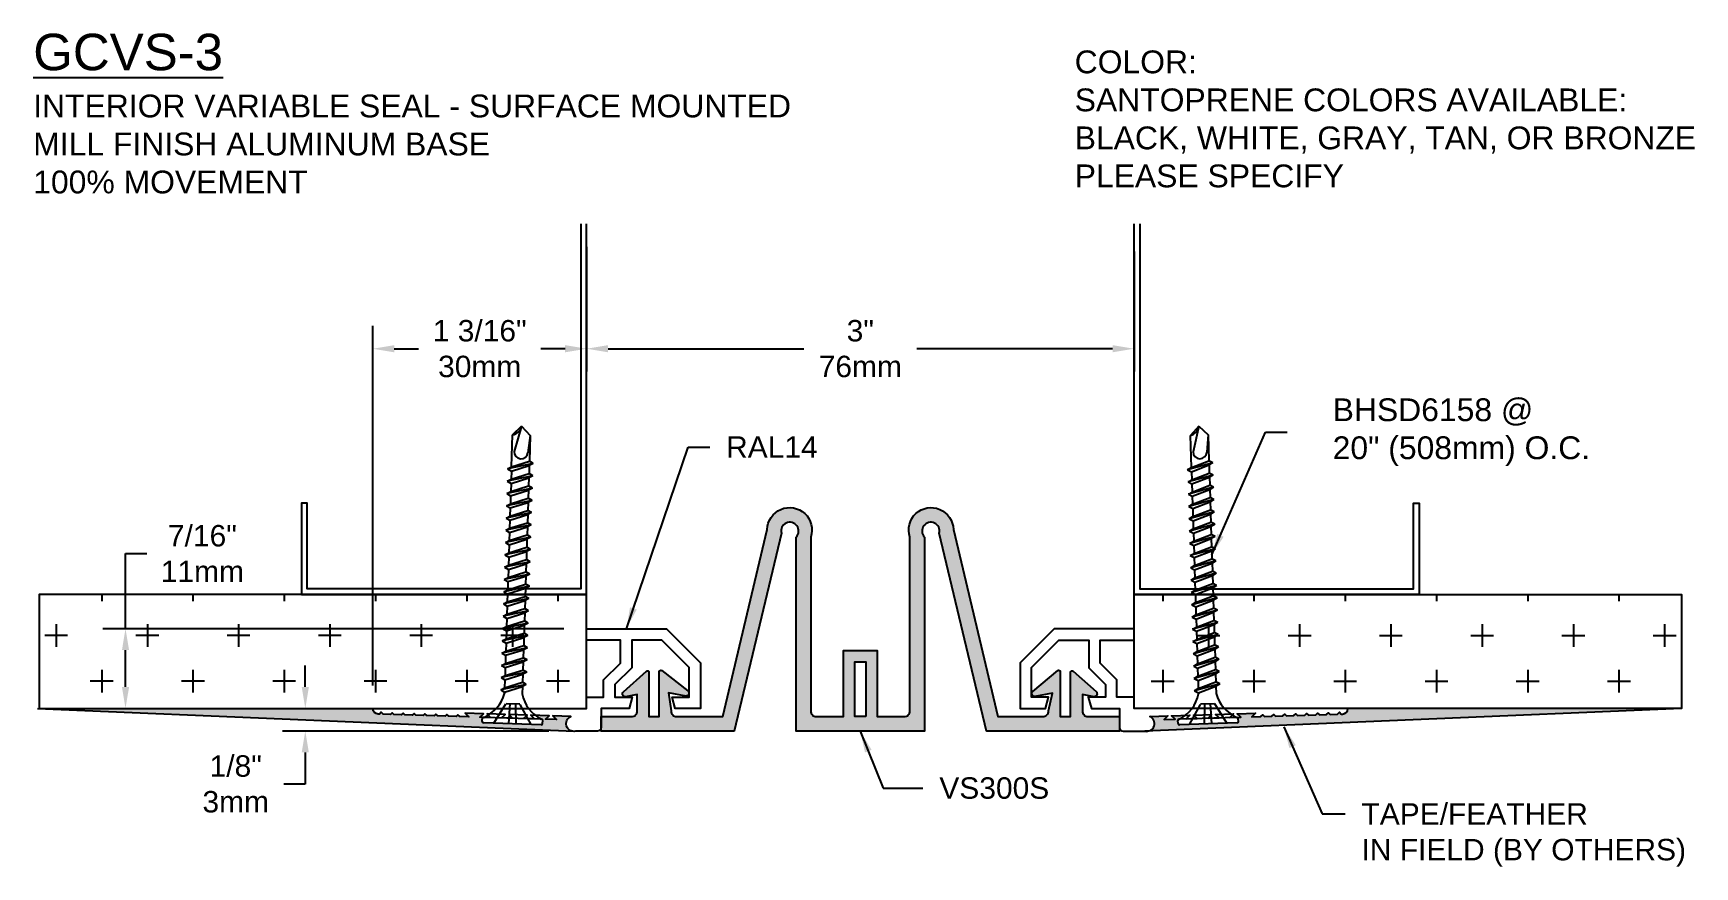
# Model space of a CAD drawing. Header units: inches. Extents: x 1.07 to 10.17, y 1.23 to 5.8.
import ezdxf

# ---------------------------------------------------------------- set-up
doc = ezdxf.new("R2010")
doc.units = ezdxf.units.IN
doc.header["$MEASUREMENT"] = 0
doc.linetypes.add('HIDDEN2', pattern=[0.1875, 0.125, -0.0625])
for name, color, linetype in [('Anchors', 4, 'Continuous'), ('Conditions', 1, 'Continuous'), ('Dimensions', 3, 'Continuous'), ('Fillers', 2, 'Continuous'), ('Metals', 7, 'Continuous'), ('Text', 2, 'Continuous')]:
    doc.layers.add(name, color=color, linetype=linetype)
doc.styles.add('Arial', font='arial.ttf')
doc.dimstyles.new('Arial', dxfattribs={"dimtxt": 0.1175, "dimasz": 0.1175, "dimexe": 0.125, "dimexo": 0.125, "dimgap": 0.09, "dimtad": 0, "dimtih": 1, "dimtoh": 1, "dimdec": 4, "dimzin": 0, "dimdsep": 46, "dimlunit": 4, "dimtxsty": 'Arial', "dimcen": 0.09, "dimadec": 0, "dimazin": 0, "dimtfac": 1, "dimtdec": 4, "dimtofl": 0, "dimtmove": 0, "dimatfit": 3, "dimfxl": 0, "dimfrac": 2, "dimtolj": 1, "dimtzin": 0, "dimarcsym": 0})

# ---------------------------------------------------------------- blocks, each defined once
blk = doc.blocks.new('*D0')
at = {"layer": 'Defpoints', "color": 0}
for p in [(4.1014, 4.7535), (7.1014, 4.7279), (4.1014, 4.0692)]:
    blk.add_point(p, dxfattribs=at)
at = {"layer": 'Dimensions', "color": 0, "lineweight": -2}
for p, q in [((4.1014, 4.6285), (4.1014, 3.9442)), ((7.1014, 4.6029), (7.1014, 3.9442)), ((4.2189, 4.0692), (5.2925, 4.0692)), ((6.9839, 4.0692), (5.9102, 4.0692))]:
    blk.add_line(p, q, dxfattribs=at)
at = {"layer": 'Dimensions', "color": 0}
for points in [[(4.2189, 4.0888), (4.2189, 4.0496), (4.1014, 4.0692)], [(6.9839, 4.0888), (6.9839, 4.0496), (7.1014, 4.0692)]]:
    blk.add_solid(points, dxfattribs=at)
at = {"layer": 'Dimensions', "color": 0, "insert": (5.6014, 4.0692), "char_height": 0.1175, "attachment_point": 5, "style": 'Arial'}
blk.add_mtext('\\A1;3"\\P76mm', dxfattribs=at)
blk = doc.blocks.new('*D1')
at = {"layer": 'Defpoints', "color": 0}
for p in [(1.1014, 2.0973), (2.5602, 1.9732), (4.0201, 1.9732)]:
    blk.add_point(p, dxfattribs=at)
at = {"layer": 'Dimensions', "color": 0, "lineweight": -2}
for p, q in [((2.5602, 2.2148), (2.5602, 2.3323)), ((1.2264, 2.0973), (2.6852, 2.0973)), ((3.8951, 1.9732), (2.4352, 1.9732)), ((2.5602, 1.8557), (2.5602, 1.6829)), ((2.5602, 1.6829), (2.4427, 1.6829))]:
    blk.add_line(p, q, dxfattribs=at)
at = {"layer": 'Dimensions', "color": 0}
for points in [[(2.5406, 2.2148), (2.5798, 2.2148), (2.5602, 2.0973)], [(2.5406, 1.8557), (2.5798, 1.8557), (2.5602, 1.9732)]]:
    blk.add_solid(points, dxfattribs=at)
at = {"layer": 'Dimensions', "color": 0, "insert": (2.1791, 1.6829), "char_height": 0.1175, "attachment_point": 5, "style": 'Arial'}
blk.add_mtext('\\A1;1/8"\\P3mm', dxfattribs=at)
blk = doc.blocks.new('RAL14')
blk.add_lwpolyline([(0.4255, -0.0332), (0.4055, -0.0538), (0.4655, -0.052), (0.4455, -0.0326), (0.5455, -0.0295), (0.5255, -0.0501), (0.5855, -0.0482), (0.5655, -0.0288), (0.6655, -0.0257), (0.6455, -0.0464), (0.6952, -0.0448), (0.7055, -0.0345), (0.7152, -0.0442), (0.7552, -0.0429), (0.7655, -0.0326), (0.7752, -0.0423), (0.8152, -0.0411), (0.8255, -0.0307), (0.8352, -0.0404), (0.8752, -0.0392), (0.8855, -0.0289), (0.8952, -0.0386), (0.9352, -0.0373), (0.9455, -0.027), (0.9552, -0.0367), (0.9952, -0.0355), (1.0055, -0.0251), (1.0152, -0.0348), (1.0552, -0.0336), (1.0655, -0.0233), (1.0752, -0.033), (1.1152, -0.0317), (1.1255, -0.0214), (1.1352, -0.0311), (1.142, -0.0309, 0.405134), (1.171, -0.0009), (1.171, 0), (0, 0), (0, 0.062), (-0.0936, 0.062), (-0.0936, 0.156), (-0.1866, 0.249), (-0.1866, 0.375), (0, 0.375), (0, 0.437), (-0.4373, 0.437), (-0.6243, 0.25), (-0.6243, 0), (-0.4852, 0), (-0.4686, 0.062), (-0.5623, 0.062), (-0.5623, 0.2243), (-0.4116, 0.375), (-0.2486, 0.375), (-0.2486, 0.2233), (-0.1556, 0.1303), (-0.1556, 0.062), (-0.2506, 0.062), (-0.234, 0), (-0.08, 0), (-0.08, -0.105, 0.414214), (-0.06, -0.125), (0.0598, -0.125, 0.898994), (0.0864, -0.0437), (0.1855, -0.0407), (0.1655, -0.0613), (0.2255, -0.0594), (0.2055, -0.04), (0.3055, -0.0369), (0.2855, -0.0575), (0.3455, -0.0557), (0.3255, -0.0363)], format="xyb", close=True)
blk = doc.blocks.new('*D3')
at = {"layer": 'Defpoints', "color": 0}
for p in [(4.1014, 2.5343), (1.1014, 2.0973), (1.5751, 2.0973)]:
    blk.add_point(p, dxfattribs=at)
at = {"layer": 'Dimensions', "color": 0, "lineweight": -2}
for p, q in [((1.5751, 2.5343), (1.5751, 2.9462)), ((1.5751, 2.9462), (1.6926, 2.9462)), ((3.9764, 2.5343), (1.4501, 2.5343)), ((1.5751, 2.2148), (1.5751, 2.4168)), ((1.2264, 2.0973), (1.7001, 2.0973))]:
    blk.add_line(p, q, dxfattribs=at)
at = {"layer": 'Dimensions', "color": 0}
for points in [[(1.5556, 2.4168), (1.5947, 2.4168), (1.5751, 2.5343)], [(1.5556, 2.2148), (1.5947, 2.2148), (1.5751, 2.0973)]]:
    blk.add_solid(points, dxfattribs=at)
at = {"layer": 'Dimensions', "color": 0, "insert": (1.9964, 2.9462), "char_height": 0.1175, "attachment_point": 5, "style": 'Arial'}
blk.add_mtext('\\A1;7/16"\\P11mm', dxfattribs=at)
blk = doc.blocks.new('*D4')
at = {"layer": 'Defpoints', "color": 0}
for p in [(4.1014, 4.0692), (4.1014, 4.0692), (2.9304, 2.0973)]:
    blk.add_point(p, dxfattribs=at)
at = {"layer": 'Dimensions', "color": 0, "lineweight": -2}
for p, q in [((2.9304, 2.2223), (2.9304, 4.1942)), ((3.0479, 4.0692), (3.1813, 4.0692)), ((3.9839, 4.0692), (3.8504, 4.0692))]:
    blk.add_line(p, q, dxfattribs=at)
at = {"layer": 'Dimensions', "color": 0}
for points in [[(3.0479, 4.0888), (3.0479, 4.0496), (2.9304, 4.0692)], [(3.9839, 4.0888), (3.9839, 4.0496), (4.1014, 4.0692)]]:
    blk.add_solid(points, dxfattribs=at)
at = {"layer": 'Dimensions', "color": 0, "insert": (3.5159, 4.0692), "char_height": 0.1175, "attachment_point": 5, "style": 'Arial'}
blk.add_mtext('\\A1;1 3/16"\\P30mm', dxfattribs=at)
blk = doc.blocks.new('VS300S')
h = blk.add_hatch(color=256)
h.paths.add_polyline_path([(6.4007, -0.9106, -1.696329), (6.3195, -0.8892), (6.3195, 0.1753), (5.6166, 0.1753), (5.6166, -0.8892, -1.696031), (5.5354, -0.9106), (5.276, 0.1753), (4.5481, 0.1753), (4.5481, 0.0953), (4.7204, 0.0953, -0.414214), (4.7514, 0.0643), (4.7514, -0.0261), (4.6869, -0.014, 0.684825), (4.676, -0.042), (4.8031, -0.1548, 0.61797), (4.816, -0.1484), (4.816, 0.095), (4.8725, 0.095), (4.8725, -0.1512, 0.634983), (4.8857, -0.1574), (5.0223, -0.0433, 0.699658), (5.0119, -0.0148), (4.9156, -0.0329), (4.937, 0.0643, -0.414214), (4.968, 0.0953), (5.2143, 0.0953), (5.4581, -0.9311, 1.163225), (5.6966, -0.8892), (5.6966, 0.0643, -0.414214), (5.7276, 0.0953), (5.8761, 0.0953), (5.8761, -0.2667), (6.0601, -0.2667), (6.0601, 0.0953), (6.2085, 0.0953, -0.414214), (6.2395, 0.0643), (6.2395, -0.8892, 1.163225), (6.478, -0.9311), (6.7218, 0.0953), (6.974, 0.0953, -0.414214), (7.005, 0.0643), (7.0192, -0.0353), (6.9229, -0.0173, 0.699658), (6.9126, -0.0457), (7.0569, -0.1574, 0.608949), (7.0696, -0.1508), (7.0696, 0.0954), (7.1261, 0.0954), (7.1261, -0.148, 0.61894), (7.139, -0.1544), (7.2661, -0.0413, 0.684825), (7.2552, -0.0132), (7.1906, -0.0253), (7.1906, 0.0643, -0.414214), (7.2216, 0.0953), (7.3881, 0.0953), (7.3881, 0.1753), (6.6601, 0.1753)])
h.paths.add_polyline_path([(5.9981, -0.2047), (5.9381, -0.2047), (5.9381, 0.0953), (5.9981, 0.0953)], flags=16)
blk.add_lwpolyline([(5.6966, -0.8892, -1.163225), (5.4581, -0.9311), (5.2143, 0.0953), (4.968, 0.0953, 0.414214), (4.937, 0.0643), (4.9156, -0.0329), (5.0119, -0.0148, -0.699658), (5.0223, -0.0433), (4.8857, -0.1573, -0.637589), (4.8725, -0.1512), (4.8725, 0.095), (4.816, 0.095), (4.816, -0.1484, -0.67662), (4.8021, -0.1539), (4.676, -0.042, -0.684825), (4.6869, -0.014), (4.7514, -0.0261), (4.7514, 0.0643, 0.414214), (4.7204, 0.0953), (4.5481, 0.0953), (4.5481, 0.1753), (5.276, 0.1753), (5.5354, -0.9106, 1.696031), (5.6166, -0.8892), (5.6166, 0.1753), (6.3195, 0.1753), (6.3195, -0.8892, 1.696329), (6.4007, -0.9106), (6.6601, 0.1753), (7.3881, 0.1753), (7.3881, 0.0953), (7.2216, 0.0953, 0.414214), (7.1906, 0.0643), (7.1906, -0.0253), (7.2552, -0.0132, -0.684825), (7.2661, -0.0413), (7.14, -0.1535, -0.67662), (7.1261, -0.148), (7.1261, 0.0954), (7.0696, 0.0954), (7.0696, -0.1508, -0.637589), (7.0563, -0.1569), (6.9126, -0.0457, -0.699658), (6.9229, -0.0173), (7.0192, -0.0353), (7.005, 0.0643, 0.414214), (6.974, 0.0953), (6.7218, 0.0953), (6.478, -0.9311, -1.163225), (6.2395, -0.8892), (6.2395, 0.0643, 0.414214), (6.2085, 0.0953), (6.0601, 0.0953), (6.0601, -0.2667), (5.8761, -0.2667), (5.8761, 0.0953), (5.7276, 0.0953, 0.414214), (5.6966, 0.0643)], format="xyb", close=True)
blk.add_lwpolyline([(5.9381, 0.0953), (5.9981, 0.0953), (5.9981, -0.2047), (5.9381, -0.2047)], close=True)
blk = doc.blocks.new('BHSD6158')
for p, q in [((-0.1577, 0), (0.1577, 0)), ((-0.1655, -0.0078), (-0.1655, -0.0232)), ((-0.1577, -0.031), (0.1577, -0.031)), ((0.1655, -0.0078), (0.1655, -0.0232)), ((-0.0485, -0.2063), (-0.0485, -0.1655)), ((0.0485, -0.1727), (-0.0485, -0.2063)), ((0.0485, -0.1727), (0.0485, -0.1655)), ((0.0695, -0.1843), (0.0485, -0.1727)), ((-0.0695, -0.218), (0.0695, -0.1843)), ((-0.0695, -0.218), (-0.0485, -0.2063)), ((-0.0695, -0.218), (-0.0485, -0.2296)), ((-0.0695, -0.2853), (0.0695, -0.2516)), ((0.0485, -0.1959), (-0.0485, -0.2296)), ((-0.0485, -0.2737), (-0.0485, -0.2296)), ((0.0485, -0.24), (-0.0485, -0.2737)), ((0.0485, -0.2633), (-0.0485, -0.2969)), ((0.0695, -0.1843), (0.0485, -0.1959)), ((0.0485, -0.24), (0.0485, -0.1959)), ((0.0695, -0.2516), (0.0485, -0.24)), ((0.0695, -0.2516), (0.0485, -0.2633)), ((0.0485, -0.3073), (0.0485, -0.2633)), ((-0.0695, -0.2853), (-0.0485, -0.2737)), ((-0.0695, -0.2853), (-0.0485, -0.2969)), ((-0.0695, -0.3527), (0.0695, -0.319)), ((-0.0695, -0.3527), (-0.0485, -0.341)), ((-0.0695, -0.3527), (-0.0485, -0.3643)), ((-0.0485, -0.341), (-0.0485, -0.2969)), ((0.0485, -0.3073), (-0.0485, -0.341)), ((0.0485, -0.3306), (-0.0485, -0.3643)), ((0.0695, -0.319), (0.0485, -0.3073)), ((0.0695, -0.319), (0.0485, -0.3306)), ((0.0485, -0.3747), (0.0485, -0.3306)), ((-0.0695, -0.42), (0.0695, -0.3863)), ((-0.0695, -0.42), (-0.0485, -0.4084)), ((-0.0695, -0.42), (-0.0485, -0.4316)), ((-0.0695, -0.4873), (0.0695, -0.4537)), ((-0.0485, -0.4084), (-0.0485, -0.3643)), ((0.0485, -0.3747), (-0.0485, -0.4084)), ((0.0485, -0.398), (-0.0485, -0.4316)), ((-0.0485, -0.4757), (-0.0485, -0.4316)), ((0.0485, -0.442), (-0.0485, -0.4757)), ((0.0695, -0.3863), (0.0485, -0.3747)), ((0.0695, -0.3863), (0.0485, -0.398)), ((0.0485, -0.442), (0.0485, -0.398)), ((0.0695, -0.4537), (0.0485, -0.442)), ((0.0695, -0.4537), (0.0485, -0.4653)), ((-0.0695, -0.4873), (-0.0485, -0.4757)), ((-0.0695, -0.4873), (-0.0485, -0.499)), ((-0.0695, -0.5547), (0.0695, -0.521)), ((-0.0695, -0.5547), (-0.0485, -0.5431)), ((0.0485, -0.4653), (-0.0485, -0.499)), ((-0.0485, -0.5431), (-0.0485, -0.499)), ((0.0485, -0.5094), (-0.0485, -0.5431)), ((0.0485, -0.5326), (-0.0485, -0.5663)), ((0.0485, -0.5094), (0.0485, -0.4653)), ((0.0695, -0.521), (0.0485, -0.5094)), ((0.0695, -0.521), (0.0485, -0.5326)), ((0.0485, -0.5767), (0.0485, -0.5326)), ((-0.0695, -0.5547), (-0.0485, -0.5663)), ((-0.0695, -0.622), (0.0695, -0.5884)), ((-0.0695, -0.622), (-0.0485, -0.6104)), ((-0.0695, -0.622), (-0.0485, -0.6337)), ((-0.0485, -0.6104), (-0.0485, -0.5663)), ((0.0485, -0.5767), (-0.0485, -0.6104)), ((0.0485, -0.6), (-0.0485, -0.6337)), ((-0.0485, -0.6777), (-0.0485, -0.6337)), ((0.0695, -0.5884), (0.0485, -0.5767)), ((0.0695, -0.5884), (0.0485, -0.6)), ((0.0485, -0.6441), (0.0485, -0.6)), ((-0.0695, -0.6894), (0.0695, -0.6557)), ((-0.0695, -0.6894), (-0.0485, -0.6777)), ((-0.0695, -0.6894), (-0.0485, -0.701)), ((-0.0695, -0.7567), (0.0695, -0.723)), ((0.0485, -0.6441), (-0.0485, -0.6777)), ((0.0485, -0.6673), (-0.0485, -0.701)), ((-0.0485, -0.7451), (-0.0485, -0.701)), ((0.0485, -0.7114), (-0.0485, -0.7451)), ((0.0695, -0.6557), (0.0485, -0.6441)), ((0.0695, -0.6557), (0.0485, -0.6673)), ((0.0485, -0.7114), (0.0485, -0.6673)), ((0.0695, -0.723), (0.0485, -0.7114)), ((0.0695, -0.723), (0.0485, -0.7347)), ((-0.0695, -0.7567), (-0.0485, -0.7451)), ((-0.0695, -0.7567), (-0.0485, -0.7684)), ((-0.0695, -0.8241), (0.0695, -0.7904)), ((-0.0695, -0.8241), (-0.0485, -0.8124)), ((0.0485, -0.7347), (-0.0485, -0.7684)), ((-0.0485, -0.8124), (-0.0485, -0.7684)), ((0.0485, -0.7788), (-0.0485, -0.8124)), ((0.0485, -0.802), (-0.0485, -0.8357)), ((0.0485, -0.7788), (0.0485, -0.7347)), ((0.0695, -0.7904), (0.0485, -0.7788)), ((0.0695, -0.7904), (0.0485, -0.802)), ((0.0485, -0.8461), (0.0485, -0.802)), ((-0.0695, -0.8241), (-0.0485, -0.8357)), ((-0.0695, -0.8914), (0.0695, -0.8577)), ((-0.0695, -0.8914), (-0.0485, -0.8798)), ((-0.0695, -0.8914), (-0.0485, -0.903)), ((-0.0485, -0.8798), (-0.0485, -0.8357)), ((0.0485, -0.8461), (-0.0485, -0.8798)), ((0.0485, -0.8694), (-0.0485, -0.903)), ((-0.0485, -0.9471), (-0.0485, -0.903)), ((0.0695, -0.8577), (0.0485, -0.8461)), ((0.0695, -0.8577), (0.0485, -0.8694)), ((0.0485, -0.9135), (0.0485, -0.8694)), ((-0.0695, -0.9588), (0.0695, -0.9251)), ((-0.0695, -0.9588), (-0.0485, -0.9471)), ((-0.0695, -0.9588), (-0.0485, -0.9704)), ((-0.0695, -1.0261), (0.0695, -0.9924)), ((0.0485, -0.9135), (-0.0485, -0.9471)), ((0.0485, -0.9367), (-0.0485, -0.9704)), ((-0.0485, -1.0145), (-0.0485, -0.9704)), ((0.0485, -0.9808), (-0.0485, -1.0145)), ((0.0695, -0.9251), (0.0485, -0.9135)), ((0.0695, -0.9251), (0.0485, -0.9367)), ((0.0485, -0.9808), (0.0485, -0.9367)), ((0.0695, -0.9924), (0.0485, -0.9808)), ((0.0695, -0.9924), (0.0485, -1.0041)), ((-0.0695, -1.0261), (-0.0485, -1.0145)), ((-0.0695, -1.0261), (-0.0485, -1.0377)), ((-0.0695, -1.0934), (0.0695, -1.0598)), ((-0.0695, -1.0934), (-0.0485, -1.0818)), ((0.0485, -1.0041), (-0.0485, -1.0377)), ((-0.0485, -1.0818), (-0.0485, -1.0377)), ((0.0485, -1.0481), (-0.0485, -1.0818)), ((0.0485, -1.0714), (-0.0485, -1.1051)), ((0.0485, -1.0481), (0.0485, -1.0041)), ((0.0695, -1.0598), (0.0485, -1.0481)), ((0.0695, -1.0598), (0.0485, -1.0714)), ((0.0485, -1.1155), (0.0485, -1.0714)), ((-0.0695, -1.0934), (-0.0485, -1.1051)), ((-0.0695, -1.1608), (0.0695, -1.1271)), ((-0.0695, -1.1608), (-0.0485, -1.1492)), ((-0.0695, -1.1608), (-0.0485, -1.1724)), ((-0.0485, -1.1492), (-0.0485, -1.1051)), ((0.0485, -1.1155), (-0.0485, -1.1492)), ((0.0485, -1.1387), (-0.0485, -1.1724)), ((-0.0485, -1.2165), (-0.0485, -1.1724)), ((0.0485, -1.1828), (-0.0485, -1.2165)), ((0.0695, -1.1271), (0.0485, -1.1155)), ((0.0695, -1.1271), (0.0485, -1.1387)), ((0.0485, -1.1828), (0.0485, -1.1387)), ((0.0695, -1.1945), (0.0485, -1.1828)), ((-0.0695, -1.2281), (0.0695, -1.1945)), ((-0.0695, -1.2281), (-0.0485, -1.2165)), ((-0.0695, -1.2281), (-0.0485, -1.2398)), ((-0.0695, -1.2955), (0.0695, -1.2618)), ((0.0485, -1.2061), (-0.0485, -1.2398)), ((-0.0485, -1.2838), (-0.0485, -1.2398)), ((0.0485, -1.2502), (-0.0485, -1.2838)), ((0.0485, -1.2734), (-0.0485, -1.3071)), ((0.0695, -1.1945), (0.0485, -1.2061)), ((0.0485, -1.2502), (0.0485, -1.2061)), ((0.0695, -1.2618), (0.0485, -1.2502)), ((0.0695, -1.2618), (0.0485, -1.2734)), ((0.0485, -1.3175), (0.0485, -1.2734)), ((-0.0695, -1.2955), (-0.0485, -1.2838)), ((-0.0695, -1.2955), (-0.0485, -1.3071)), ((-0.0695, -1.3628), (0.0695, -1.3292)), ((-0.0695, -1.3628), (-0.0485, -1.3512)), ((-0.0695, -1.3628), (-0.0485, -1.3745)), ((-0.0485, -1.3512), (-0.0485, -1.3071)), ((0.0485, -1.3175), (-0.0485, -1.3512)), ((0.0485, -1.3408), (-0.0485, -1.3745)), ((0.0695, -1.3292), (0.0485, -1.3175)), ((0.0695, -1.3292), (0.0485, -1.3408)), ((0.0485, -1.3849), (0.0485, -1.3408)), ((-0.0695, -1.4302), (0.0695, -1.3965)), ((-0.0695, -1.4302), (-0.0485, -1.4185)), ((-0.0695, -1.4302), (-0.0485, -1.4418)), ((-0.0485, -1.4185), (-0.0485, -1.3745)), ((0.0485, -1.3849), (-0.0485, -1.4185)), ((0.0485, -1.4081), (-0.0485, -1.4418)), ((-0.0485, -1.5837), (-0.0485, -1.4418)), ((0.0695, -1.3965), (0.0485, -1.3849)), ((0.0695, -1.3965), (0.0485, -1.4081)), ((0.0485, -1.4081), (0.0485, -1.5837)), ((-0.0485, -1.5837), (-0.0385, -1.4887)), ((0, -1.6322), (0.0367, -1.4933)), ((0, -1.6322), (-0.0485, -1.5837)), ((0, -1.6322), (0.0485, -1.5837))]:
    blk.add_line(p, q)
at = {"linetype": 'HIDDEN2'}
for p, q in [((-0.1026, 0), (-0.0382, -0.1106)), ((-0.0199, 0), (-0.0159, -0.1106)), ((0.0199, 0), (0.0159, -0.1106)), ((0.1026, 0), (0.0382, -0.1106)), ((0.0382, -0.1106), (-0.0382, -0.1106))]:
    blk.add_line(p, q, dxfattribs=at)
for centre, radius, start, end in [((-0.1577, -0.0078), 0.00781, 90, 180), ((0.1577, -0.0078), 0.00781, 0, 90), ((-0.1577, -0.0232), 0.00781, 180, 270), ((-0.2432, -0.212), 0.2002, 13.43937, 64.70603), ((0.2432, -0.212), 0.2002, 115.29397, 166.56063), ((0.1577, -0.0232), 0.00781, 270, 0), ((-0.0009, -1.4919), 0.0377, 357.78791, 175.12637), ((0.0619, -1.6456), 0.0633, 102.22033, 167.77967)]:
    blk.add_arc(centre, radius, start, end)

msp = doc.modelspace()

# ---------------------------------------------------------------- hatches: boundary and pattern name
at = {"layer": 'Conditions'}
h = msp.add_hatch(dxfattribs=at)
h.set_pattern_fill('CROSS', color=256, style=0)
h.set_pattern_definition([(180, (10.007, 7.2469), (-0.25, -0.25), [0.125, -0.375]), (270, (9.9445, 7.3094), (0.25, -0.25), [0.125, -0.375])])
h.paths.add_polyline_path([(1.10139, 2.09728), (4.10139, 2.09728), (4.10139, 2.19728), (4.10139, 2.72228), (2.53889, 2.72228), (1.10139, 2.72228)])
h = msp.add_hatch(dxfattribs=at)
h.set_pattern_fill('CROSS', color=256, style=0)
h.set_pattern_definition([(0, (1.19578, 7.2469), (0.25, -0.25), [0.125, -0.375]), (270, (1.25828, 7.3094), (-0.25, -0.25), [0.125, -0.375])])
h.paths.add_polyline_path([(10.10139, 2.09728), (7.10139, 2.09728), (7.10139, 2.19728), (7.10139, 2.72228), (8.66389, 2.72228), (10.10139, 2.72228)])
h = msp.add_hatch(color=256, dxfattribs=at)
h.dxf.hatch_style = 1
h.paths.add_polyline_path([(3.52977, 2.02543), (3.53025, 2.0408, -0.4142136), (3.5383, 2.04837), (3.51591, 2.04906), (3.53591, 2.06845), (3.43591, 2.07156), (3.45591, 2.05093), (3.40624, 2.05247), (3.39591, 2.0628), (3.38621, 2.0531), (3.34624, 2.05434), (3.33591, 2.06467), (3.32621, 2.05496), (3.28624, 2.05621), (3.27591, 2.06653), (3.26621, 2.05683), (3.22624, 2.05807), (3.21591, 2.0684), (3.20621, 2.0587), (3.16624, 2.05994), (3.15591, 2.07027), (3.14621, 2.06056), (3.10624, 2.06181), (3.09591, 2.07213), (3.08621, 2.06243), (3.04624, 2.06367), (3.03591, 2.074), (3.02621, 2.0643), (2.98624, 2.06554), (2.97591, 2.07587), (2.96621, 2.06616), (2.95942, 2.06637, -0.4051336), (2.93035, 2.09636), (2.93035, 2.09728), (1.10139, 2.09728), (4.02013, 1.97319, -0.6928044), (4.015, 2.05355), (3.91591, 2.05663), (3.93591, 2.036), (3.87591, 2.03786), (3.89591, 2.05725), (3.82071, 2.05959, 0.048771), (3.85352, 2.03856, -0.4142136), (3.86109, 2.03051), (3.86061, 2.01514, -0.4142136), (3.85256, 2.00757), (3.53734, 2.01738, -0.4142136)])
h = msp.add_hatch(color=256, dxfattribs=at)
h.dxf.hatch_style = 1
h.paths.add_polyline_path([(10.1014, 2.09724), (8.27244, 2.09724), (8.27244, 2.09632, -0.4051336), (8.24337, 2.06633), (8.23658, 2.06612), (8.22688, 2.07583), (8.21655, 2.0655), (8.17658, 2.06426), (8.16688, 2.07396), (8.15655, 2.06363), (8.11658, 2.06239), (8.10688, 2.07209), (8.09655, 2.06177), (8.05658, 2.06052), (8.04688, 2.07023), (8.03655, 2.0599), (7.99658, 2.05866), (7.98688, 2.06836), (7.97655, 2.05803), (7.93658, 2.05679), (7.92688, 2.06649), (7.91655, 2.05617), (7.87658, 2.05492), (7.86688, 2.06463), (7.85655, 2.0543), (7.81658, 2.05306), (7.80688, 2.06276), (7.79655, 2.05243), (7.74688, 2.05089), (7.76688, 2.07152), (7.66688, 2.06841), (7.68688, 2.04902), (7.6637, 2.0483, -0.4442786), (7.67254, 2.0408), (7.67302, 2.02543, -0.4142136), (7.66545, 2.01738), (7.35023, 2.00757, -0.4142136), (7.34218, 2.01514), (7.3417, 2.03051, -0.4142136), (7.34927, 2.03856, 0.0486862), (7.38202, 2.05955), (7.30688, 2.05721), (7.32688, 2.03782), (7.26688, 2.03596), (7.28688, 2.05659), (7.18779, 2.0535, -0.6928044), (7.18266, 1.97315)])

# ---------------------------------------------------------------- linework, layer by layer
for p, q in [((1.0924, 2.09728), (4.03262, 1.97228)), ((10.1014, 2.09724), (7.16117, 1.97224))]:
    msp.add_line(p, q, dxfattribs=at)
for points in [[(4.07014, 4.75353), (4.07014, 2.75353), (2.57014, 2.75353), (2.57014, 3.22228), (2.53889, 3.22228), (2.53889, 2.72228), (4.10139, 2.72228), (4.10139, 4.75353)], [(7.13264, 4.75353), (7.13264, 2.75353), (8.63264, 2.75353), (8.63264, 3.22228), (8.66389, 3.22228), (8.66389, 2.72228), (7.10139, 2.72228), (7.10139, 4.75353)], [(4.10139, 2.72228), (1.10139, 2.72228), (1.10139, 2.09728), (4.10139, 2.09728), (4.10139, 2.72228)], [(7.10139, 2.72228), (10.10139, 2.72228), (10.10139, 2.09728), (7.10139, 2.09728), (7.10139, 2.72228)]]:
    msp.add_lwpolyline(points, dxfattribs=at)

# ---------------------------------------------------------------- block references
at = {"layer": 'Anchors'}
for p, rotation in [((3.69495, 2.01248), 178.2180946968618), ((7.50784, 2.01248), 181.7819053031366)]:
    msp.add_blockref('BHSD6158', p, dxfattribs=dict(at, rotation=rotation))
at = {"layer": 'Fillers', "rotation": 180}
msp.add_blockref('VS300S', (11.56945, 2.14762), dxfattribs=at)
at = {"layer": 'Metals', "xscale": -1}
msp.add_blockref('RAL14', (4.10139, 2.09728), dxfattribs=at)
at = {"layer": 'Metals'}
msp.add_blockref('RAL14', (7.10139, 2.09728), dxfattribs=at)

# ---------------------------------------------------------------- texts
at = {"layer": 'Text', "style": 'Arial'}
for s, insert, char_height, width, attachment_point in [('{\\LGCVS-3\\P\\H0.625x;\\lINTERIOR VARIABLE SEAL - SURFACE MOUNTED\\PMILL FINISH ALUMINUM BASE\\P100% MOVEMENT}', (1.06946, 5.79595), 0.2, 4.1875, 1), ('COLOR:{\\L                         \\~\\P}SANTOPRENE COLORS AVAILABLE:\\PBLACK, WHITE, GRAY, TAN, OR BRONZE\\PPLEASE SPECIFY', (6.77605, 5.70433), 0.125, 3.439424, 1), ('BHSD6158 @\\P20" (508mm) O.C.', (8.1896, 3.61165), 0.125, 2.3461077, 4)]:
    msp.add_mtext(s, dxfattribs=dict(at, insert=insert, char_height=char_height, width=width, attachment_point=attachment_point))
at = {"layer": 'Text', "char_height": 0.1175, "style": 'Arial'}
for s, insert, attachment_point in [('RAL14', (4.86601, 3.5302), 4), ('VS300S', (6.03448, 1.71965), 1), ('\\A1;TAPE/FEATHER\\PIN FIELD (BY OTHERS)', (8.34752, 1.57784), 1)]:
    msp.add_mtext(s, dxfattribs=dict(at, insert=insert, attachment_point=attachment_point))

# ---------------------------------------------------------------- dimensions: what is measured, and where the dimension line sits
at = {"layer": 'Dimensions'}
for p1, p2, text, picture, middle in [((7.10139, 4.72793), (4.10139, 4.75353), '<>\\P76mm', '*D0', (5.60139, 4.06919)), ((2.93035, 2.09728), (4.10139, 4.06919), '<>\\P30mm', '*D4', (3.51587, 4.06919))]:
    dim = msp.add_linear_dim(base=(4.10139, 4.06919), p1=p1, p2=p2, text=text, dimstyle='Arial', dxfattribs=at)
    dim.commit()
    dim.dimension.update_dxf_attribs({"geometry": picture, "text_midpoint": middle})
for base, p1, p2, text, picture, middle in [((1.57514, 2.09728), (4.10139, 2.53428), (1.10139, 2.09728), '<>\\P11mm', '*D3', (1.99644, 2.94617)), ((2.56022, 1.97319), (1.10139, 2.09728), (4.02013, 1.97319), '<>\\P3mm', '*D1', (2.17907, 1.68295))]:
    dim = msp.add_linear_dim(base=base, p1=p1, p2=p2, angle=90, text=text, dimstyle='Arial', dxfattribs=at)
    dim.commit()
    dim.dimension.update_dxf_attribs({"geometry": picture, "text_midpoint": middle, "dimtype": 160})

# ---------------------------------------------------------------- leaders
at = {"layer": 'Text', "annotation_type": 0, "has_hookline": 1, "hookline_direction": 0}
for points, override, text_width in [([(7.52754, 2.93862), (7.8221, 3.61165), (7.9396, 3.61165)], {"dimgap": 0.25, "dimtad": 0}, 1.39052), ([(7.92264, 1.99549), (8.13252, 1.51909), (8.25752, 1.51909)], {"dimgap": 0.09, "dimtad": 0}, 1.75721)]:
    msp.add_leader(points, dimstyle='Arial', override=override, dxfattribs=dict(at, text_width=text_width))
for points, text_width in [([(4.32004, 2.53428), (4.65851, 3.5302), (4.77601, 3.5302)], 0.48106), ([(5.60139, 1.97228), (5.72641, 1.6609), (5.94448, 1.6609)], 0.59303)]:
    msp.add_leader(points, dimstyle='Arial', dxfattribs=dict(at, text_width=text_width))

doc.saveas('drawing.dxf')
